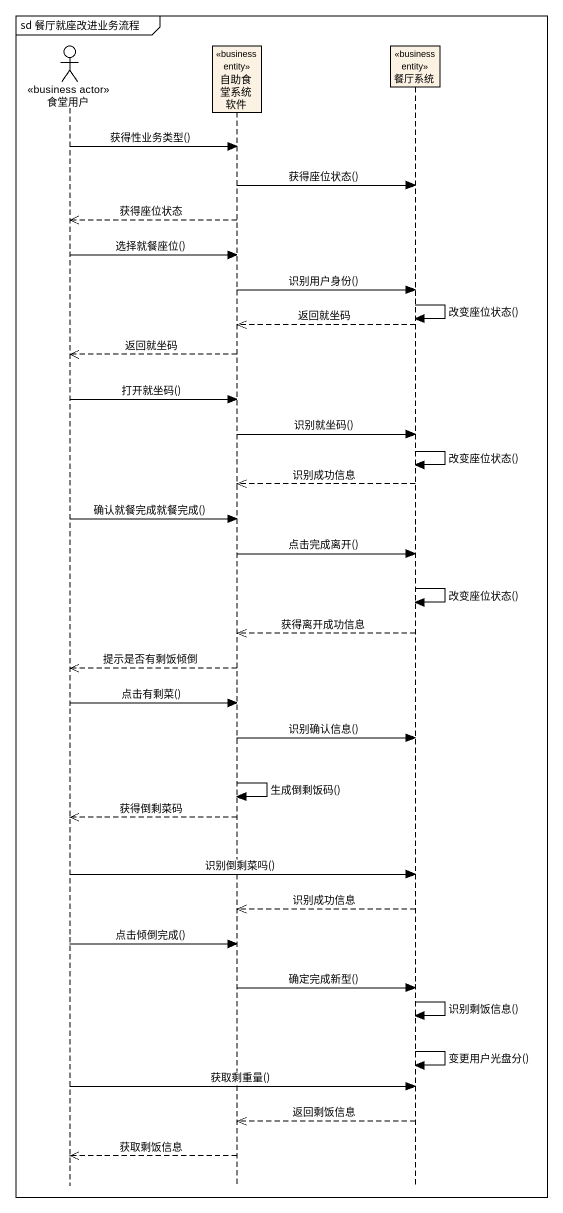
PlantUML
@startuml
mainframe sd 餐厅就座改进业务流程
hide footbox
actor 食堂用户 <<business actor>>
participant 自助食堂系统软件 <<business entity>>
participant 餐厅系统 <<business entity>>

食堂用户 -> 自助食堂系统软件 : 获得性业务类型()
自助食堂系统软件 -> 餐厅系统 : 获得座位状态()
自助食堂系统软件 -->> 食堂用户 : 获得座位状态
食堂用户 -> 自助食堂系统软件 : 选择就餐座位()
自助食堂系统软件 -> 餐厅系统 : 识别用户身份()
餐厅系统 -> 餐厅系统 : 改变座位状态()
餐厅系统 -->> 自助食堂系统软件 : 返回就坐码
自助食堂系统软件 -->> 食堂用户 : 返回就坐码
食堂用户 -> 自助食堂系统软件 : 打开就坐码()
自助食堂系统软件 -> 餐厅系统 : 识别就坐码()
餐厅系统 -> 餐厅系统 : 改变座位状态()
餐厅系统 -->> 自助食堂系统软件 : 识别成功信息
食堂用户 -> 自助食堂系统软件 : 确认就餐完成就餐完成()
自助食堂系统软件 -> 餐厅系统 : 点击完成离开()
餐厅系统 -> 餐厅系统 : 改变座位状态()
餐厅系统 -->> 自助食堂系统软件 : 获得离开成功信息
自助食堂系统软件 -->> 食堂用户 : 提示是否有剩饭倾倒
食堂用户 -> 自助食堂系统软件 : 点击有剩菜()
自助食堂系统软件 -> 餐厅系统 : 识别确认信息()
自助食堂系统软件 -> 自助食堂系统软件 : 生成倒剩饭码()
自助食堂系统软件 -->> 食堂用户 : 获得倒剩菜码
食堂用户 -> 餐厅系统 : 识别倒剩菜吗()
餐厅系统 -->> 自助食堂系统软件 : 识别成功信息
食堂用户 -> 自助食堂系统软件 : 点击倾倒完成()
自助食堂系统软件 -> 餐厅系统 : 确定完成新型()
餐厅系统 -> 餐厅系统 : 识别剩饭信息()
餐厅系统 -> 餐厅系统 : 变更用户光盘分()
食堂用户 -> 餐厅系统 : 获取剩重量()
餐厅系统 -->> 自助食堂系统软件 : 返回剩饭信息
自助食堂系统软件 -->> 食堂用户 : 获取剩饭信息
@enduml
